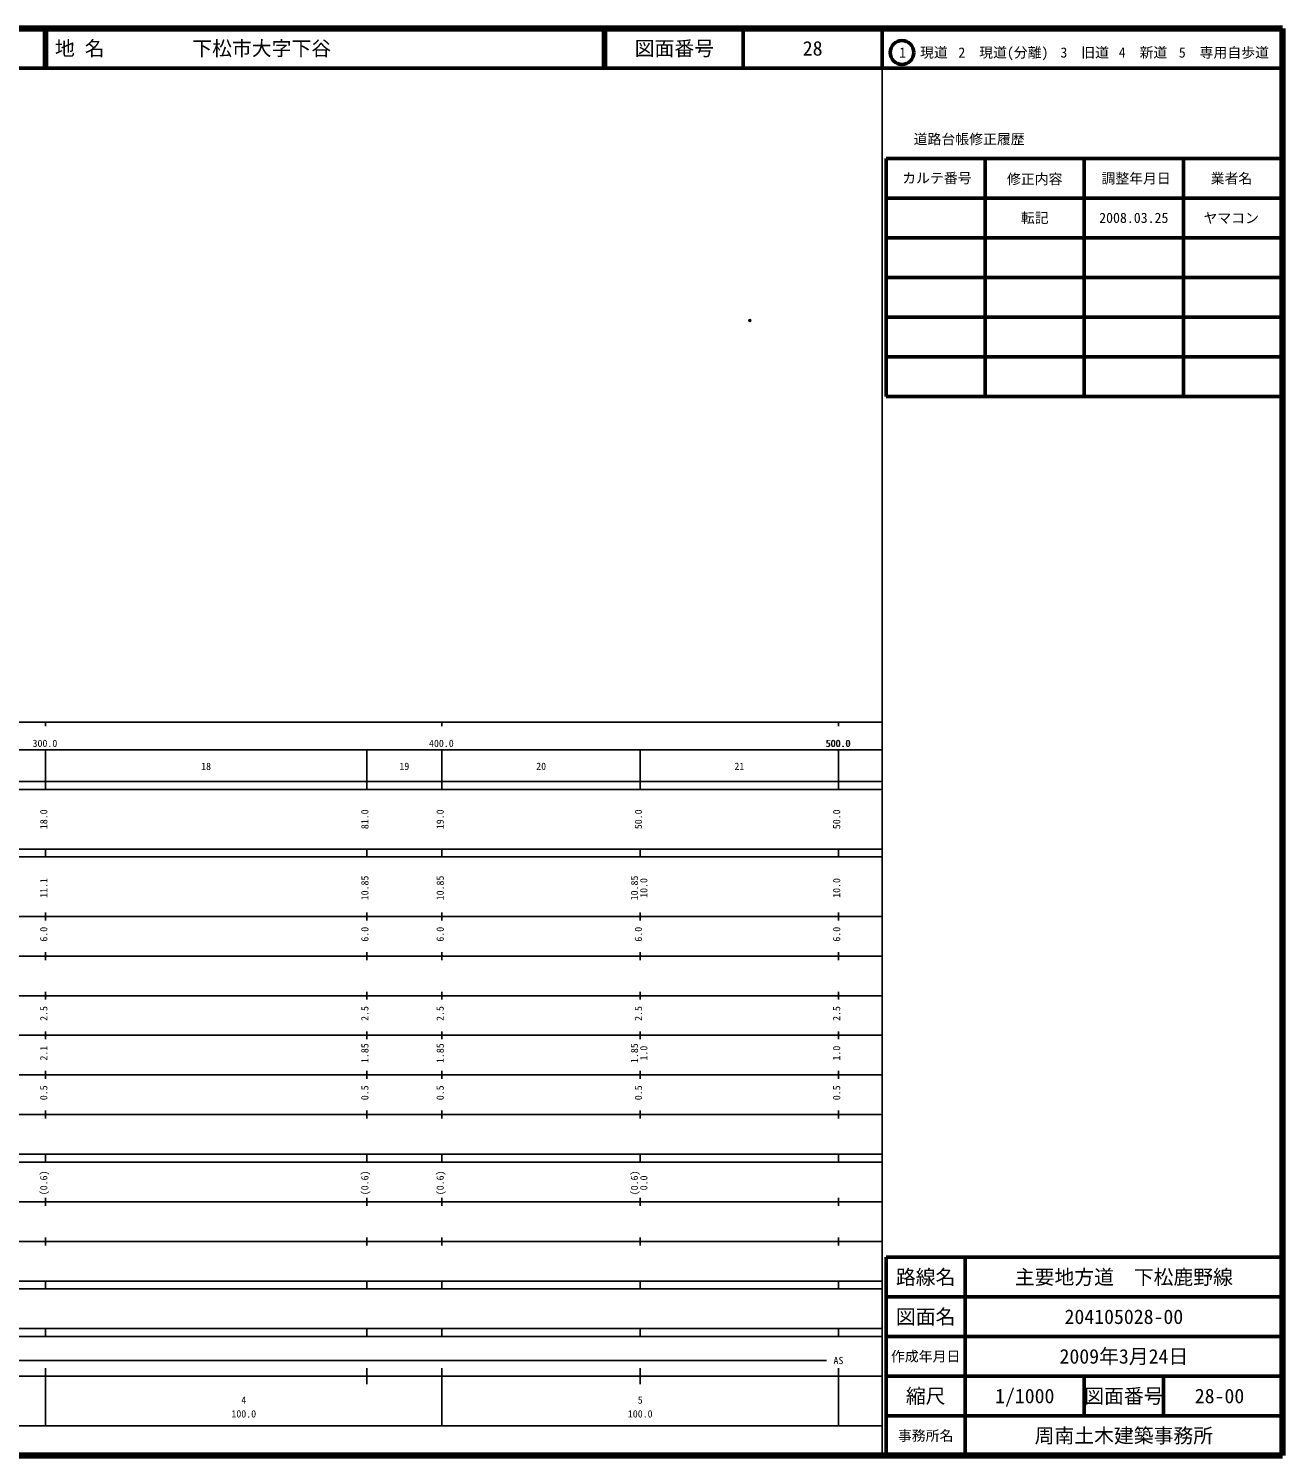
# Model space of a CAD drawing. Units: millimetres on the paper. Extents: x 40 to 680, y 20 to 380.
# Drawn here: x 363.7 to 680, y 20 to 380 of the extents above; entities that cross this region are included whole.
import ezdxf
from ezdxf.enums import TextEntityAlignment as Align

# ---------------------------------------------------------------- set-up
doc = ezdxf.new("R2010")
doc.units = ezdxf.units.MM
doc.header["$PDMODE"] = 32
doc.header["$PDSIZE"] = 0.5
doc.layers.add('M-OTRS', color=6, linetype='Continuous')
doc.layers.add('M-TTL-TXT', color=7, linetype='Continuous')
for name, color, linetype, lineweight in [('M-TTL', 2, 'Continuous', 140), ('M-TTL-BAND', 7, 'Continuous', 25), ('M-TTL-FRAM', 2, 'Continuous', 50), ('M-TTL-LINE', 7, 'Continuous', 50)]:
    doc.layers.add(name, color=color, linetype=linetype, lineweight=lineweight)
doc.styles.add('ＭＳ ゴシック', font='')
doc.styles.get('ＭＳ ゴシック').set_extended_font_data('MS Gothic')

msp = doc.modelspace()

# ---------------------------------------------------------------- linework, layer by layer
at = {"layer": 'M-OTRS'}
msp.add_point((545.677, 306.341), dxfattribs=at)
at = {"layer": 'M-TTL'}
for p, q in [((680, 380), (40, 380)), ((680, 20), (680, 380)), ((40, 20), (680, 20))]:
    msp.add_line(p, q, dxfattribs=at)
at = {"layer": 'M-TTL-BAND'}
for p, q in [((579, 20), (579, 370)), ((40, 205), (579, 205)), ((368, 205), (368, 204)), ((468, 205), (468, 204)), ((568, 205), (568, 204)), ((68, 198), (579, 198)), ((368, 188), (368, 198)), ((449, 188), (449, 198)), ((468, 188), (468, 198)), ((518, 188), (518, 198)), ((568, 188), (568, 198)), ((40, 190), (579, 190)), ((40, 188), (579, 188)), ((40, 173), (579, 173)), ((368, 171), (368, 173)), ((449, 171), (449, 173)), ((468, 171), (468, 173)), ((518, 171), (518, 173)), ((568, 171), (568, 173)), ((40, 171), (579, 171)), ((40, 156), (579, 156)), ((368, 155), (368, 157)), ((449, 155), (449, 157)), ((468, 155), (468, 157)), ((518, 155), (518, 157)), ((568, 155), (568, 157)), ((46, 146), (579, 146)), ((368, 145), (368, 147)), ((449, 145), (449, 147)), ((468, 145), (468, 147)), ((518, 145), (518, 147)), ((568, 145), (568, 147)), ((368, 135), (368, 137)), ((449, 135), (449, 137)), ((468, 135), (468, 137)), ((518, 135), (518, 137)), ((568, 135), (568, 137)), ((52, 136), (579, 136)), ((46, 126), (579, 126)), ((368, 125), (368, 127)), ((449, 125), (449, 127)), ((468, 125), (468, 127)), ((518, 125), (518, 127)), ((568, 125), (568, 127)), ((52, 116), (579, 116)), ((368, 115), (368, 117)), ((449, 115), (449, 117)), ((468, 115), (468, 117)), ((518, 115), (518, 117)), ((568, 115), (568, 117)), ((46, 106), (579, 106)), ((368, 105), (368, 107)), ((449, 105), (449, 107)), ((468, 105), (468, 107)), ((518, 105), (518, 107)), ((568, 105), (568, 107)), ((40, 96), (579, 96)), ((40, 94), (579, 94)), ((368, 94), (368, 96)), ((449, 94), (449, 96)), ((468, 94), (468, 96)), ((518, 94), (518, 96)), ((568, 94), (568, 96)), ((49, 84), (579, 84)), ((368, 83), (368, 85)), ((449, 83), (449, 85)), ((468, 83), (468, 85)), ((518, 83), (518, 85)), ((568, 83), (568, 85)), ((40, 74), (579, 74)), ((368, 73), (368, 75)), ((449, 73), (449, 75)), ((468, 73), (468, 75)), ((518, 73), (518, 75)), ((568, 73), (568, 75)), ((40, 64), (579, 64)), ((40, 62), (579, 62)), ((368, 62), (368, 64)), ((449, 62), (449, 64)), ((468, 62), (468, 64)), ((518, 62), (518, 64)), ((568, 62), (568, 64)), ((40, 52), (579, 52)), ((368, 50), (368, 52)), ((449, 50), (449, 52)), ((468, 50), (468, 52)), ((518, 50), (518, 52)), ((568, 50), (568, 52)), ((40, 50), (579, 50)), ((71, 44), (565, 44)), ((40, 40), (579, 40)), ((368, 27.5), (368, 42)), ((449, 38), (449, 42)), ((468, 27.5), (468, 42)), ((518, 38), (518, 42)), ((568, 27.5), (568, 42)), ((68, 27.5), (579, 27.5))]:
    msp.add_line(p, q, dxfattribs=at)
at = {"layer": 'M-TTL-FRAM'}
for p, q in [((580, 347.197), (580, 287.197)), ((580, 347.197), (680, 347.197)), ((580, 287.197), (680, 287.197)), ((680, 70), (580, 70)), ((580, 70), (580, 20))]:
    msp.add_line(p, q, dxfattribs=at)
at = {"layer": 'M-TTL-LINE'}
for p, q in [((367.75, 380), (367.75, 370)), ((368.25, 380), (368.25, 370)), ((508.747, 380), (508.747, 370)), ((509.247, 380), (509.247, 370)), ((543.997, 380), (543.997, 370)), ((579, 380), (579, 370)), ((40, 370), (680, 370)), ((605, 347.197), (605, 287.197)), ((630, 347.197), (630, 287.197)), ((655, 347.197), (655, 287.197)), ((580, 337.197), (680, 337.197)), ((580, 327.197), (680, 327.197)), ((580, 317.197), (680, 317.197)), ((580, 307.197), (680, 307.197)), ((580, 297.197), (680, 297.197)), ((600, 70), (600, 20)), ((680, 60), (580, 60)), ((680, 50), (580, 50)), ((680, 40), (580, 40)), ((630, 40), (630, 30)), ((650, 40), (650, 30)), ((680, 30), (580, 30))]:
    msp.add_line(p, q, dxfattribs=at)
msp.add_circle((584.031, 373.958), 3, dxfattribs=at)

# ---------------------------------------------------------------- texts
at = {"layer": 'M-TTL-BAND', "style": 'ＭＳ ゴシック'}
for s, p in [('300.0', (367.844, 198.195)), ('400.0', (467.844, 198.195)), ('500.0', (567.844, 198.195)), ('500.0', (568, 198.195)), ('18', (408.5, 192.405)), ('19', (458.5, 192.405)), ('20', (493, 192.405)), ('21', (543, 192.405)), ('AS', (568, 42.5)), ('4', (418, 32.523)), ('5', (518, 32.523)), ('100.0', (418, 29.033)), ('100.0', (518, 29.033))]:
    msp.add_text(s, height=1.833, dxfattribs=at).set_placement(p, align=Align.BOTTOM_CENTER)
for s, p in [('18.0', (369, 180.5)), ('81.0', (450, 180.5)), ('19.0', (469, 180.5)), ('50.0', (519, 180.5)), ('50.0', (569, 180.5)), ('10.85', (450, 163.174)), ('10.85', (469, 163.174)), ('10.85', (518, 163.174)), ('11.1', (369, 163.174)), ('10.0', (520.37, 163.174)), ('10.0', (569, 163.174)), ('6.0', (369, 151.5)), ('6.0', (450, 151.5)), ('6.0', (469, 151.5)), ('6.0', (519, 151.5)), ('6.0', (569, 151.5)), ('2.5', (369, 131.5)), ('2.5', (450, 131.5)), ('2.5', (469, 131.5)), ('2.5', (519, 131.5)), ('2.5', (569, 131.5)), ('2.1', (369, 121.5)), ('1.85', (450, 121.5)), ('1.85', (469, 121.5)), ('1.85', (518, 121.5)), ('1.0', (520.37, 121.5)), ('1.0', (569, 121.5)), ('0.5', (369, 111.5)), ('0.5', (450, 111.5)), ('0.5', (469, 111.5)), ('0.5', (519, 111.5)), ('0.5', (569, 111.5)), ('(0.6)', (369, 88.764)), ('(0.6)', (450, 88.764)), ('(0.6)', (469, 88.764)), ('(0.6)', (518, 88.764)), ('0.0', (520.37, 88.764))]:
    msp.add_text(s, height=1.833, rotation=90, dxfattribs=at).set_placement(p, align=Align.BOTTOM_CENTER)
at = {"layer": 'M-TTL-TXT', "style": 'ＭＳ ゴシック'}
for s, p in [('地 名', (370.38, 375)), ('下松市大字下谷', (405.024, 375))]:
    msp.add_text(s, height=3.666, dxfattribs=at).set_placement(p, align=Align.MIDDLE_LEFT)
for s, height, p in [('図面番号', 3.666, (526.622, 375)), ('28', 3.666, (561.497, 375)), ('1\u3000現道', 2.566, (589.448, 373.958)), ('2\u3000現道(分離)', 2.566, (609.619, 373.958)), ('3\u3000旧道', 2.566, (630.121, 373.958)), ('4\u3000新道', 2.566, (644.824, 373.958)), ('5\u3000専用自歩道', 2.566, (665.228, 373.958)), ('道路台帳修正履歴', 2.566, (600.968, 352.113)), ('カルテ番号', 2.566, (592.839, 342.277)), ('修正内容', 2.566, (617.509, 342.023)), ('調整年月日', 2.566, (643.089, 342.197)), ('業者名', 2.566, (667.134, 342.197)), ('転記', 2.566, (617.5, 332.245)), ('2008.03.25', 2.566, (642.5, 332.245)), ('ヤマコン', 2.566, (667.077, 332.189)), ('路線名', 3.666, (590, 65)), ('路線名', 3.666, (590, 65)), ('主要地方道\u3000下松鹿野線', 3.666, (640, 65)), ('図面名', 3.666, (590, 55)), ('図面名', 3.666, (590, 55)), ('204105028-00', 3.666, (640, 55)), ('2009年3月24日', 3.666, (640, 45)), ('作成年月日', 2.566, (590, 45)), ('作成年月日', 2.566, (590, 45)), ('縮尺', 3.666, (590, 35)), ('縮尺', 3.666, (590, 35)), ('1/1000', 3.666, (615, 35)), ('図面番号', 3.666, (640, 35)), ('図面番号', 3.666, (640, 35)), ('28-00', 3.666, (664.125, 35)), ('事務所名', 2.566, (590, 25)), ('事務所名', 2.566, (590, 25)), ('周南土木建築事務所', 3.666, (640, 25))]:
    msp.add_text(s, height=height, dxfattribs=at).set_placement(p, align=Align.MIDDLE_CENTER)

doc.saveas('drawing.dxf')
